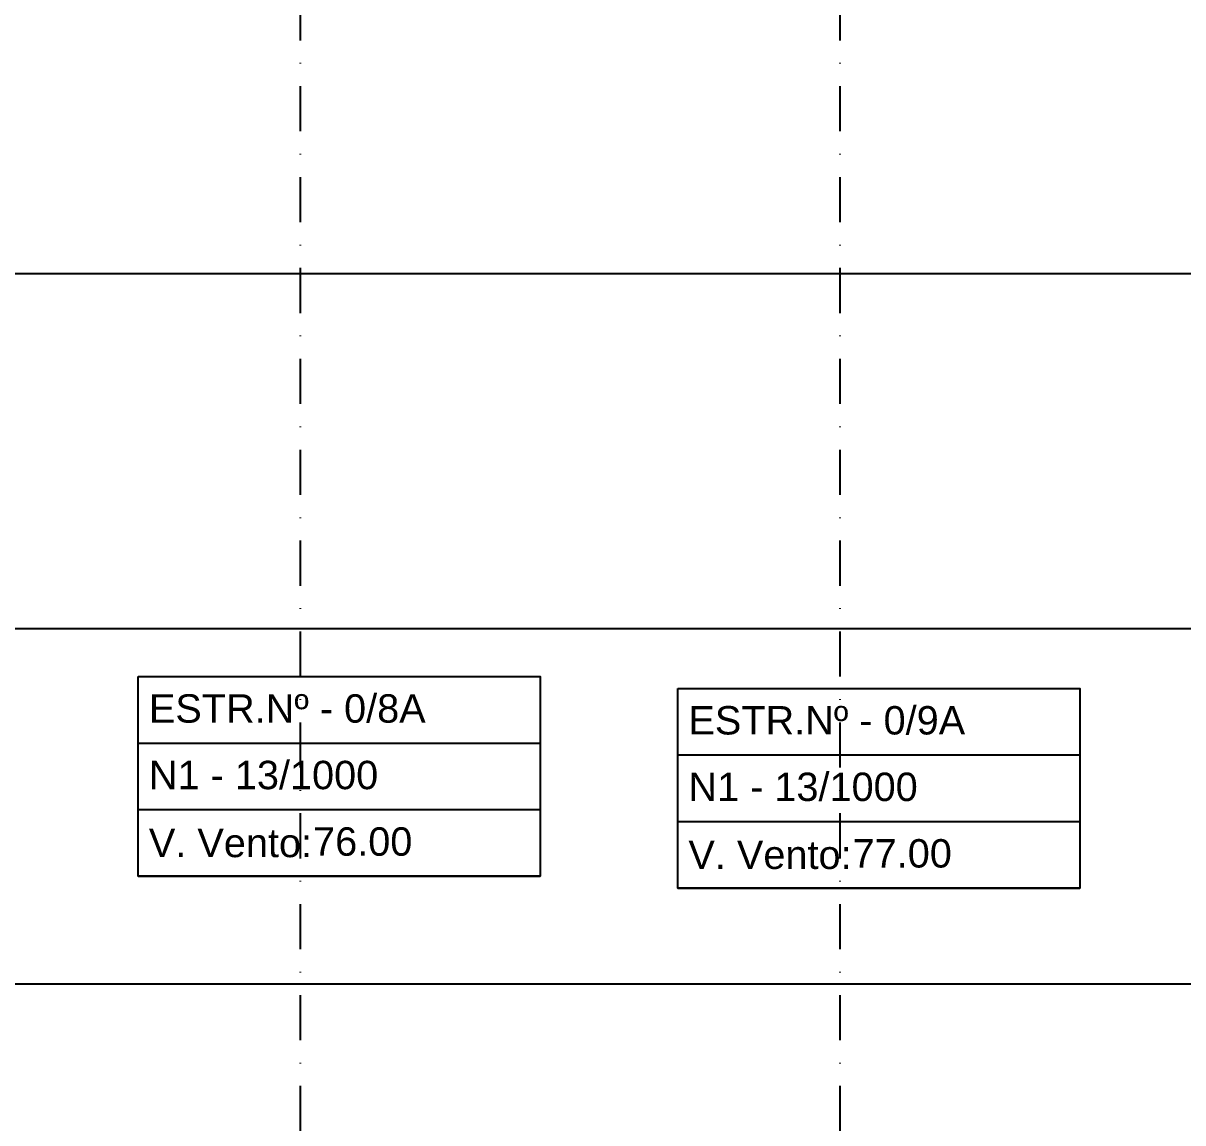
# Model space of a CAD drawing. Header units: metres. Extents: x -121 to 9872, y 3505 to 10721.
# Drawn here: x 545.5 to 708.9, y 9880.4 to 10035.3 of the extents above; entities that cross this region are included whole.
import ezdxf
from ezdxf.enums import TextEntityAlignment as Align

# ---------------------------------------------------------------- set-up
doc = ezdxf.new("R2010")
doc.units = ezdxf.units.M
doc.linetypes.add('DASHDOT', pattern=[25.4, 12.7, -6.35, 0, -6.35])
for name, color, linetype in [('Cabeçalho', 7, 'Continuous'), ('Grade', 9, 'Continuous'), ('Ind.Rot', 8, 'DASHDOT')]:
    doc.layers.add(name, color=color, linetype=linetype)
doc.styles.add('Arial', font='arial.ttf')
doc.styles.add('SIMM-PADRÃO_(TXT)', font='arial.ttf', dxfattribs={"height": 2})

# ---------------------------------------------------------------- blocks, each defined once
blk = doc.blocks.new('Bloco P Sup')
at = {"layer": 'Cabeçalho'}
blk.add_lwpolyline([(-11.66, -3.34), (44.97, -3.34), (44.97, -31.45), (-11.66, -31.45)], close=True, dxfattribs=at)
for points in [[(-11.66, -12.71), (44.97, -12.71)], [(-11.66, -22.08), (44.97, -22.08)], [(-11.66, -31.45), (44.97, -31.45)]]:
    blk.add_lwpolyline(points, dxfattribs=at)
at = {"layer": 'Cabeçalho', "style": 'Arial'}
blk.add_text('V. Vento:', height=4, dxfattribs=at).set_placement((-10.16, -26.77), align=Align.MIDDLE_LEFT)
at = {"layer": 'Cabeçalho', "style": 'SIMM-PADRÃO_(TXT)'}
for tag, p in [('ESTRUTURANUM', (-10.16, -11.03)), ('TIPO_ESFORÇO', (-10.16, -20.4)), ('VÃOVENTO', (12.97, -29.77))]:
    blk.add_attdef(tag, text='', height=4, dxfattribs=at).set_placement(p, align=Align.BOTTOM_LEFT)

msp = doc.modelspace()

# ---------------------------------------------------------------- linework, layer by layer
at = {"layer": 'Grade'}
for points in [[(0, 10000), (9859.453, 10000)], [(0, 9950), (9859.453, 9950)], [(0, 9900), (9859.453, 9900)]]:
    msp.add_lwpolyline(points, dxfattribs=at)
at = {"layer": 'Ind.Rot', "linetype": 'DASHDOT', "ltscale": 0.5}
for points in [[(584.535, 10500), (584.535, 8300)], [(660.535, 10500), (660.535, 8300)]]:
    msp.add_lwpolyline(points, dxfattribs=at)

# ---------------------------------------------------------------- block references
at = {"layer": 'Cabeçalho'}
for p, values in [((573.377, 9946.591), {'ESTRUTURANUM': 'ESTR.Nº - 0/8A', 'TIPO_ESFORÇO': 'N1 - 13/1000', 'VÃOVENTO': '76.00'}), ((649.377, 9944.927), {'ESTRUTURANUM': 'ESTR.Nº - 0/9A', 'TIPO_ESFORÇO': 'N1 - 13/1000', 'VÃOVENTO': '77.00'})]:
    msp.add_blockref('Bloco P Sup', p, dxfattribs=at).add_auto_attribs(values)

doc.saveas('drawing.dxf')
